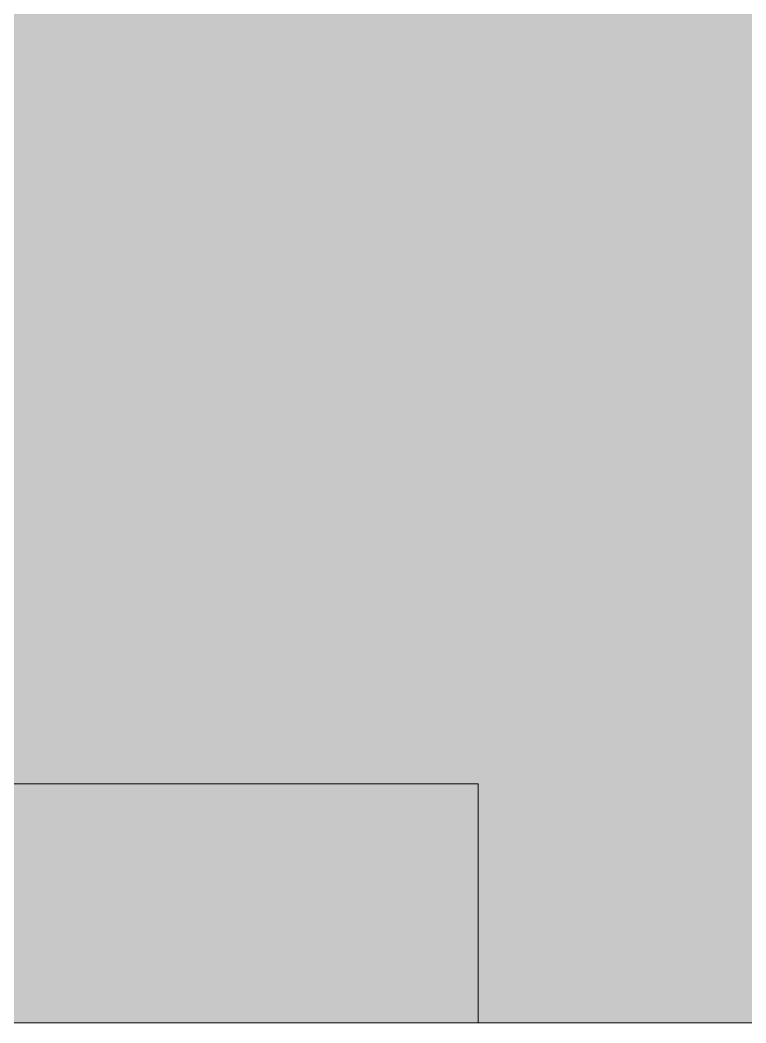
# Model space of a CAD drawing. Header units: inches. Extents: x 224 to 2249, y -2447 to -36.
# Drawn here: x 493.86 to 509.04, y -2431.89 to -2410.92 of the extents above; entities that cross this region are included whole.
import ezdxf

# ---------------------------------------------------------------- set-up
doc = ezdxf.new("R2010")
doc.units = ezdxf.units.IN
doc.header["$MEASUREMENT"] = 0
for name, color, linetype, lineweight in [('A-DETL-THIN', 151, 'Continuous', 9), ('A-WALL', 113, 'Continuous', 13), ('I-WALL', 2, 'Continuous', 13)]:
    doc.layers.add(name, color=color, linetype=linetype, lineweight=lineweight)

# ---------------------------------------------------------------- blocks, each defined once
blk = doc.blocks.new('Walls 5 - Walls 1-5016492-Level 4 REFLECTED CEILING')
at = {"layer": 'A-WALL', "lineweight": 9}
h = blk.add_hatch(color=7, dxfattribs=at)
h.paths.add_polyline_path([(1.527, -1951.891), (59.982, -1951.891), (59.982, -1885.514), (1.527, -1885.514), (1.527, -1946.891)], flags=0)
h.paths.add_polyline_path([(31.305, -1945.391), (29.982, -1945.391), (29.982, -1921.891), (53.305, -1921.891), (53.305, -1945.391), (48.991, -1945.391)], flags=0)
at = {"layer": 'A-WALL', "color": 8, "lineweight": 20}
blk.add_line((59.982, -1951.891), (1.527, -1951.891), dxfattribs=at)

msp = doc.modelspace()

# ---------------------------------------------------------------- linework, layer by layer
at = {"layer": 'A-DETL-THIN'}
msp.add_line((287.357, -2431.891), (539.443, -2431.891), dxfattribs=at)
at = {"layer": 'I-WALL', "color": 8, "lineweight": 20}
for p, q in [((480.989, -2426.891), (503.443, -2426.891)), ((503.443, -2426.891), (503.443, -2431.891)), ((503.443, -2431.891), (480.989, -2431.891))]:
    msp.add_line(p, q, dxfattribs=at)

# ---------------------------------------------------------------- block references
at = {"layer": 'A-WALL', "lineweight": 9}
msp.add_blockref('Walls 5 - Walls 1-5016492-Level 4 REFLECTED CEILING', (479.462, -480), dxfattribs=at)

doc.saveas('drawing.dxf')
